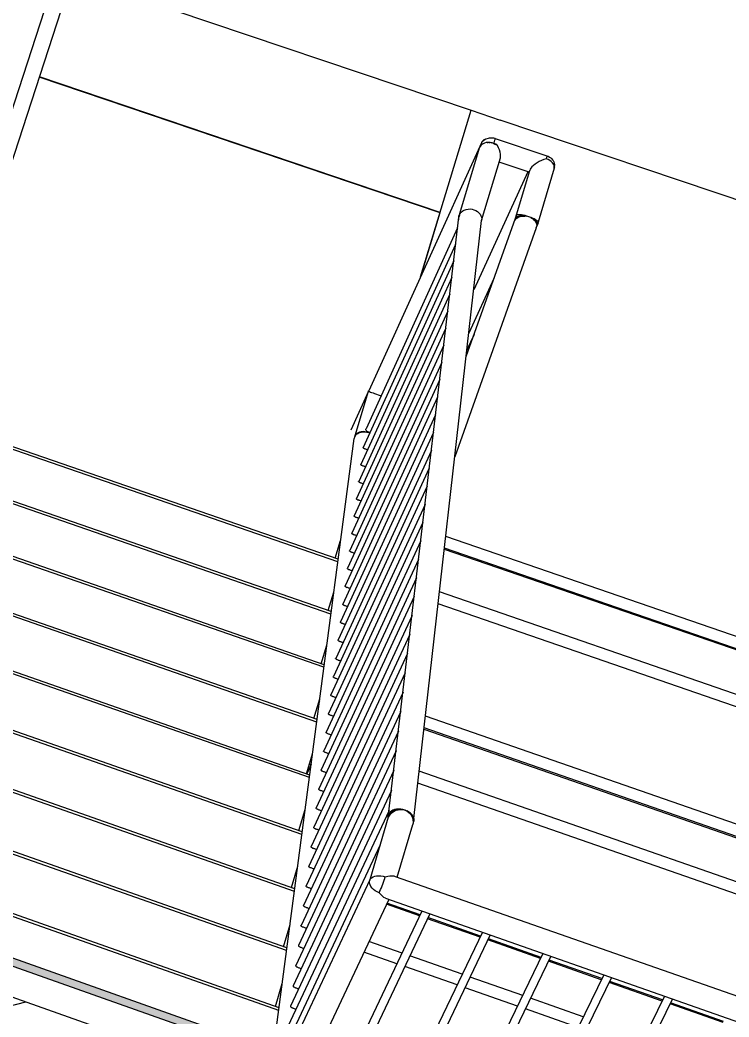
# Model space of a CAD drawing. Header units: millimetres. Extents: x 14050 to 24936, y -11631 to -4577.
# Drawn here: x 23684 to 24091, y -8807 to -8235 of the extents above; entities that cross this region are included whole.
import ezdxf

# ---------------------------------------------------------------- set-up
doc = ezdxf.new("R2010")
doc.units = ezdxf.units.MM
doc.header["$MEASUREMENT"] = 0
for name, color, linetype in [('NewA-Ee_25_10-M_WallsExternal', 7, 'Continuous'), ('NewA-Ee_25_10-M_WallsInternal', 7, 'Continuous'), ('NewA-Ee_30_40-M_Floors', 7, 'Continuous'), ('NewA-Ee_35_10-M_StairsInternal', 7, 'Continuous'), ('NewA-Ss_25_15_60_05-M_BalustradeAndGuardingSystems', 7, 'Continuous')]:
    doc.layers.add(name, color=color, linetype=linetype)

# ---------------------------------------------------------------- blocks, each defined once
blk = doc.blocks.new('Section Elem_10_1', base_point=(19801.11, -7873.17))
at = {"layer": 'NewA-Ee_25_10-M_WallsExternal', "linetype": 'Continuous'}
h = blk.add_hatch(dxfattribs=at)
h.set_pattern_fill('Plaster_0001', color=256, style=0, pattern_type=2)
h.set_pattern_definition([(340.5015, (19801.115, -7873.172), (7.17135, 20.95591), [0, -18.90761]), (340.5015, (19813.612, -7865.85), (7.17135, 20.95591), [0, -18.90761])])
h.paths.add_polyline_path([(22458.48, -8340.8), (22456.83, -8344.63), (24282.86, -8991.33), (24283.96, -8987.05)])
h = blk.add_hatch(dxfattribs=at)
h.set_pattern_fill('Insulation_0001', color=256, style=0, pattern_type=2)
h.set_pattern_definition([(14.9286, (19801.11, -7873.17), (-64.756, 85.965), []), (14.9286, (19788.16, -7855.98), (-64.756, 85.965), [])])
h.paths.add_polyline_path([(22443.29, -8376.01), (24303.69, -9036.96), (24308.4, -9018.49), (24284.7, -9010.09), (22450.42, -8359.49)])
blk.add_line((23431.15, -8685.14), (24283.96, -8987.05), dxfattribs=at)
at = {"layer": 'NewA-Ee_25_10-M_WallsExternal', "linetype": 'Continuous', "flags": 128}
for points in [[(22456.83, -8344.63), (24282.86, -8991.33), (24288.97, -8993.49)], [(22450.42, -8359.49), (24284.7, -9010.09), (24308.4, -9018.49)]]:
    blk.add_lwpolyline(points, dxfattribs=at)
blk = doc.blocks.new('Section Elem_152_1', base_point=(19801.11, -7873.17))
at = {"layer": 'NewA-Ee_35_10-M_StairsInternal', "linetype": 'Continuous'}
for p, q in [((24258.06, -8393.3), (23959.6, -8292.74)), ((24176.07, -8616.72), (23928.47, -8531.47)), ((24173.63, -8623.68), (23927.63, -8538.92)), ((24173.86, -8623.02), (23927.71, -8538.22)), ((24165.64, -8646.46), (23924.87, -8563.33)), ((24163.4, -8652.86), (23924.09, -8570.18)), ((24142.33, -8712.92), (23916.8, -8634.56)), ((23915.96, -8642.02), (24139.89, -8719.88)), ((24140.12, -8719.23), (23916.04, -8641.33)), ((24131.99, -8742.39), (23913.23, -8666.17)), ((24129.75, -8748.79), (23912.45, -8673.03)), ((23913.72, -8748.49), (23894.71, -8741.82)), ((23913.43, -8749.1), (23894.43, -8742.43)), ((23948.09, -8761.26), (23917.95, -8750.69)), ((23948.38, -8760.65), (23918.24, -8750.07)), ((23839.05, -8754.9), (23838.92, -8754.85)), ((23903.35, -8770.37), (23884.4, -8763.71)), ((23982.82, -8773.45), (23952.62, -8762.85)), ((23983.12, -8772.84), (23952.91, -8762.24)), ((23900.45, -8776.5), (23881.51, -8769.84)), ((23937.92, -8782.53), (23907.86, -8771.96)), ((24017.62, -8785.66), (23987.36, -8775.04)), ((24017.92, -8785.05), (23987.66, -8774.43)), ((23934.99, -8788.65), (23904.95, -8778.09)), ((23972.55, -8794.7), (23942.44, -8784.12)), ((24052.5, -8797.89), (24022.18, -8787.26)), ((24052.8, -8797.28), (24022.48, -8786.65)), ((23969.6, -8800.83), (23939.5, -8790.24)), ((24007.26, -8806.91), (23977.08, -8796.3)), ((24087.74, -8809.55), (24057.37, -8798.89)), ((24004.28, -8813.03), (23974.12, -8802.42)), ((24087.44, -8810.16), (24057.07, -8799.5))]:
    blk.add_line(p, q, dxfattribs=at)
blk = doc.blocks.new('Section Elem_153_1', base_point=(19801.11, -7873.17))
at = {"layer": 'NewA-Ee_35_10-M_StairsInternal', "linetype": 'Continuous'}
for p, q in [((23925.2, -8345.83), (23695.37, -8267.95)), ((23914.08, -8382.44), (23925.2, -8345.83)), ((23866.73, -8544.6), (23625.99, -8461.47)), ((23866.55, -8545.99), (23625.45, -8462.73)), ((23862.79, -8574.58), (23617.27, -8489.57)), ((23862.6, -8575.99), (23616.98, -8490.94)), ((23858.58, -8606.51), (23610.73, -8520.45)), ((23858.77, -8605.08), (23611.03, -8519.07)), ((23865.05, -8544.02), (23868.16, -8533.78)), ((23854.45, -8637.91), (23604.31, -8550.82)), ((23854.64, -8636.46), (23604.6, -8549.41)), ((23861.06, -8573.99), (23864.25, -8563.47)), ((23850.26, -8669.77), (23597.79, -8581.62)), ((23850.45, -8668.3), (23598.09, -8580.2)), ((23857.04, -8604.48), (23860.24, -8593.89)), ((23845.96, -8702.38), (23588.39, -8612.18)), ((23846.16, -8700.89), (23588.84, -8610.79)), ((23852.83, -8635.83), (23856.19, -8624.7)), ((23841.67, -8735.02), (23578.49, -8642.6)), ((23841.86, -8733.51), (23578.95, -8641.19)), ((23848.57, -8667.65), (23852.06, -8656.08)), ((23837.19, -8769.01), (23563.58, -8672.63)), ((23837.39, -8767.48), (23564.18, -8671.25)), ((23844.19, -8700.2), (23847.85, -8688.05)), ((23528.34, -8695.78), (23526.37, -8695.08)), ((23528.68, -8694.27), (23526.97, -8693.67)), ((23832.68, -8803.3), (23550.31, -8703.54)), ((23832.88, -8801.74), (23550.91, -8702.13)), ((23839.9, -8732.82), (23843.56, -8720.64)), ((23835.35, -8766.76), (23839.16, -8754.06)), ((23830.78, -8800.99), (23834.7, -8787.93)), ((23829.09, -8826.02), (23830.16, -8822.46))]:
    blk.add_line(p, q, dxfattribs=at)
blk = doc.blocks.new('Section Elem_154_1', base_point=(19801.11, -7873.17))
at = {"layer": 'NewA-Ee_30_40-M_Floors', "linetype": 'Continuous'}
for p, q in [((23714.23, -8210.05), (23942.99, -8287.13)), ((23925.15, -8345.93), (23695.34, -8268.06)), ((23942.99, -8287.13), (23942.99, -8287.14))]:
    blk.add_line(p, q, dxfattribs=at)
blk = doc.blocks.new('Section Elem_157_1', base_point=(19801.11, -7873.17))
at = {"layer": 'NewA-Ee_25_10-M_WallsInternal', "linetype": 'Continuous'}
blk.add_line((23802.51, -7806.04), (23570.72, -8363.61), dxfattribs=at)
blk = doc.blocks.new('Section Elem_159_1', base_point=(19801.11, -7873.17))
at = {"layer": 'NewA-Ee_30_40-M_Floors', "linetype": 'Continuous'}
for p, q in [((23914.03, -8382.55), (23942.99, -8287.14)), ((23942.99, -8287.14), (23959.6, -8292.74))]:
    blk.add_line(p, q, dxfattribs=at)
blk = doc.blocks.new('Section Elem_160_1', base_point=(19801.11, -7873.17))
at = {"layer": 'NewA-Ee_25_10-M_WallsInternal', "linetype": 'Continuous'}
for p, q in [((23961.56, -7423.45), (23646.14, -8389.47)), ((23969.59, -7425.95), (23652.9, -8398.35))]:
    blk.add_line(p, q, dxfattribs=at)
blk = doc.blocks.new('Section Elem_162_1', base_point=(19801.11, -7873.17))
at = {"layer": 'NewA-Ss_25_15_60_05-M_BalustradeAndGuardingSystems', "linetype": 'Continuous'}
for p, q in [((23948.88, -8305.88), (23884.31, -8447.96)), ((23948.51, -8307.34), (23948.1, -8307.99)), ((23949.09, -8306.76), (23948.51, -8307.34)), ((23948.88, -8305.88), (23948.76, -8306.63)), ((23948.76, -8306.63), (23948.8, -8307.12)), ((23949.19, -8305.2), (23948.88, -8305.88)), ((23948.97, -8306.68), (23949.09, -8305.95)), ((23948.97, -8306.68), (23948.99, -8306.86)), ((23949.09, -8305.95), (23949.39, -8305.29)), ((23949.83, -8306.29), (23949.09, -8306.76)), ((23949.68, -8304.6), (23949.19, -8305.2)), ((23949.39, -8305.29), (23949.87, -8304.71)), ((23950.34, -8304.1), (23949.68, -8304.6)), ((23950.71, -8305.93), (23949.83, -8306.29)), ((23949.87, -8304.71), (23950.19, -8304.41)), ((23950.19, -8304.41), (23950.8, -8303.94)), ((23951.14, -8303.71), (23950.34, -8304.1)), ((23951.69, -8305.7), (23950.71, -8305.93)), ((23950.8, -8303.94), (23951.43, -8303.6)), ((23951.3, -8303.67), (23951.14, -8303.71)), ((23951.43, -8303.6), (23952.13, -8303.27)), ((23952.76, -8305.6), (23951.69, -8305.7)), ((23952.81, -8305.8), (23952.1, -8305.84)), ((23952.13, -8303.27), (23952.92, -8303.05)), ((23953.87, -8305.64), (23952.76, -8305.6)), ((23952.92, -8303.05), (23953.48, -8302.93)), ((23953.87, -8305.83), (23953.29, -8305.78)), ((23953.48, -8302.93), (23954.25, -8302.85)), ((23954.99, -8305.82), (23953.87, -8305.64)), ((23954.25, -8302.85), (23955.07, -8302.87)), ((23955.01, -8306), (23954.76, -8305.94)), ((23956.1, -8306.12), (23954.99, -8305.82)), ((23955.07, -8302.87), (23955.92, -8302.99)), ((23955.92, -8302.99), (23956.75, -8303.22)), ((23956.02, -8306.29), (23956.2, -8305.75)), ((23956.02, -8306.29), (23957.74, -8306.87)), ((23957.15, -8306.54), (23956.1, -8306.12)), ((23956.2, -8305.75), (23956.44, -8304.97)), ((23956.44, -8304.97), (23956.63, -8304.32)), ((23956.63, -8304.32), (23956.76, -8303.8)), ((23956.82, -8303.24), (23956.75, -8303.22)), ((23956.76, -8303.8), (23956.82, -8303.44)), ((23956.82, -8303.44), (23956.82, -8303.24)), ((23956.82, -8303.24), (23986.43, -8313.23)), ((23957.74, -8306.87), (23957.15, -8306.54)), ((23958.03, -8307.34), (23957.74, -8306.87)), ((23958.68, -8308.62), (23958.03, -8307.34)), ((23936.51, -8346.31), (23947.88, -8308.71)), ((23948.1, -8307.99), (23947.88, -8308.71)), ((23959.2, -8309.9), (23958.68, -8308.62)), ((23959.59, -8311.16), (23959.2, -8309.9)), ((23959.83, -8312.35), (23959.59, -8311.16)), ((23959.91, -8313.44), (23959.83, -8312.35)), ((23948.97, -8350.41), (23959.83, -8314.38)), ((23976.28, -8322.68), (23959.08, -8316.87)), ((23959.79, -8314.49), (23959.83, -8314.38)), ((23959.83, -8314.38), (23959.91, -8313.44)), ((23978.7, -8318.72), (23977.87, -8319.5)), ((23979.71, -8317.95), (23978.7, -8318.72)), ((23980.85, -8317.21), (23979.71, -8317.95)), ((23982.09, -8316.52), (23980.85, -8317.21)), ((23983.4, -8315.9), (23982.09, -8316.52)), ((23984.74, -8315.38), (23983.4, -8315.9)), ((23986.06, -8314.96), (23984.74, -8315.38)), ((23986.25, -8314.31), (23986.06, -8314.96)), ((23987.11, -8315.39), (23986.06, -8314.96)), ((23986.38, -8313.79), (23986.25, -8314.31)), ((23986.44, -8313.42), (23986.38, -8313.79)), ((23986.43, -8313.23), (23986.44, -8313.42)), ((23986.43, -8313.23), (23987.11, -8313.5)), ((23987.17, -8313.53), (23987.11, -8313.5)), ((23988.08, -8315.92), (23987.11, -8315.39)), ((23987.17, -8313.53), (23987.93, -8313.95)), ((23987.93, -8313.95), (23988.61, -8314.44)), ((23988.92, -8316.54), (23988.08, -8315.92)), ((23988.61, -8314.44), (23989.19, -8314.98)), ((23989.63, -8317.24), (23988.92, -8316.54)), ((23989.19, -8314.98), (23989.66, -8315.57)), ((23990.17, -8317.99), (23989.63, -8317.24)), ((23989.96, -8316.03), (23989.66, -8315.57)), ((23989.96, -8316.03), (23990.34, -8316.72)), ((23990.53, -8318.76), (23990.17, -8317.99)), ((23990.34, -8316.72), (23990.57, -8317.42)), ((23990.7, -8319.54), (23990.53, -8318.76)), ((23990.74, -8318.09), (23990.57, -8317.42)), ((23990.74, -8318.09), (23990.81, -8318.84)), ((23990.79, -8319.56), (23990.81, -8318.84)), ((23975.48, -8322.41), (23944.49, -8390.04)), ((23968.41, -8348.97), (23976.59, -8321.63)), ((23976.8, -8320.98), (23976.59, -8321.63)), ((23977.23, -8320.26), (23976.8, -8320.98)), ((23977.87, -8319.5), (23977.23, -8320.26)), ((23990.67, -8320.3), (23981.42, -8351.29)), ((23990.67, -8320.3), (23990.7, -8319.54)), ((23990.79, -8319.56), (23990.67, -8320.3)), ((23936.27, -8347.11), (23935.99, -8348.03)), ((23936.32, -8346.68), (23936.03, -8347.67)), ((23936.27, -8347.11), (23936.09, -8347.97)), ((23936.27, -8347.11), (23936.73, -8346.27)), ((23936.51, -8346.31), (23936.27, -8347.11)), ((23936.51, -8346.31), (23936.32, -8346.68)), ((23936.73, -8346.27), (23937.37, -8345.51)), ((23937.37, -8345.51), (23938.17, -8344.86)), ((23938.17, -8344.86), (23939.09, -8344.35)), ((23939.09, -8344.35), (23940.12, -8343.98)), ((23940.12, -8343.98), (23941.23, -8343.77)), ((23941.23, -8343.77), (23942.36, -8343.73)), ((23942.36, -8343.73), (23943.51, -8343.86)), ((23943.51, -8343.86), (23944.62, -8344.15)), ((23944.62, -8344.15), (23945.67, -8344.59)), ((23945.67, -8344.59), (23946.62, -8345.17)), ((23946.62, -8345.17), (23947.44, -8345.88)), ((23947.44, -8345.88), (23948.11, -8346.69)), ((23948.11, -8346.69), (23948.62, -8347.57)), ((23968.41, -8348.97), (23968.95, -8347.45)), ((23969.21, -8347.25), (23968.95, -8347.45)), ((23969.65, -8347.11), (23969.21, -8347.25)), ((23970.26, -8347.05), (23969.65, -8347.11)), ((23971.02, -8347.07), (23970.26, -8347.05)), ((23970.96, -8347.15), (23970.36, -8347.16)), ((23971.87, -8347.22), (23970.96, -8347.15)), ((23971.9, -8347.16), (23971.02, -8347.07)), ((23972.86, -8347.36), (23971.87, -8347.22)), ((23972.89, -8347.33), (23971.9, -8347.16)), ((23973.93, -8347.58), (23972.86, -8347.36)), ((23973.94, -8347.56), (23972.89, -8347.33)), ((23895.5, -8692.52), (23935.94, -8348.45)), ((23910.17, -8693.15), (23948.97, -8350.41)), ((23935.71, -8348.96), (23935.68, -8349.72)), ((23935.68, -8349.72), (23935.75, -8350.03)), ((23935.93, -8348.24), (23935.71, -8348.96)), ((23935.92, -8348.24), (23935.99, -8348.03)), ((23936.09, -8347.97), (23935.93, -8348.24)), ((23935.94, -8348.45), (23936.09, -8347.97)), ((23935.94, -8348.49), (23935.94, -8348.45)), ((23935.99, -8348.03), (23936.03, -8347.67)), ((23940.15, -8428.37), (23968.41, -8348.97)), ((23948.62, -8347.57), (23948.93, -8348.51)), ((23948.93, -8348.51), (23949.05, -8349.46)), ((23949.05, -8349.46), (23948.97, -8350.41)), ((23967.99, -8350.36), (23968.41, -8348.97)), ((23967.99, -8350.36), (23968.26, -8349.9)), ((23968.08, -8350.06), (23967.99, -8350.36)), ((23968.49, -8349.41), (23968.08, -8350.06)), ((23968.26, -8349.9), (23968.9, -8349.23)), ((23968.41, -8348.97), (23968.76, -8348.5)), ((23969.08, -8348.84), (23968.49, -8349.41)), ((23968.76, -8348.5), (23969.29, -8348.12)), ((23968.9, -8349.23), (23969.69, -8348.66)), ((23969.82, -8348.37), (23969.08, -8348.84)), ((23969.29, -8348.12), (23969.99, -8347.82)), ((23969.69, -8348.66), (23970.61, -8348.22)), ((23970.71, -8348.01), (23969.82, -8348.37)), ((23969.99, -8347.82), (23970.82, -8347.63)), ((23970.61, -8348.22), (23971.63, -8347.92)), ((23971.7, -8347.78), (23970.71, -8348.01)), ((23970.82, -8347.63), (23971.77, -8347.54)), ((23971.63, -8347.92), (23972.73, -8347.76)), ((23972.77, -8347.69), (23971.7, -8347.78)), ((23971.77, -8347.54), (23972.81, -8347.55)), ((23972.73, -8347.76), (23973.87, -8347.76)), ((23973.88, -8347.73), (23972.77, -8347.69)), ((23972.81, -8347.55), (23973.9, -8347.68)), ((23975.01, -8347.9), (23973.87, -8347.76)), ((23975.01, -8347.9), (23973.88, -8347.73)), ((23973.9, -8347.68), (23975.01, -8347.9)), ((23975.03, -8347.86), (23973.93, -8347.58)), ((23975.03, -8347.86), (23973.94, -8347.56)), ((23976.13, -8348.2), (23975.03, -8347.86)), ((23975.03, -8347.86), (23975.03, -8347.86)), ((23976.13, -8348.21), (23976.12, -8348.2)), ((23977.19, -8348.59), (23976.13, -8348.2)), ((23977.18, -8348.64), (23978.13, -8349.2)), ((23978.14, -8349.17), (23977.18, -8348.64)), ((23977.18, -8348.64), (23978.16, -8349.12)), ((23978.2, -8349), (23977.19, -8348.59)), ((23978.19, -8349.02), (23977.19, -8348.59)), ((23978.13, -8349.2), (23978.96, -8349.87)), ((23978.99, -8349.79), (23978.14, -8349.17)), ((23978.16, -8349.12), (23979.03, -8349.66)), ((23979.09, -8349.47), (23978.19, -8349.02)), ((23979.11, -8349.44), (23978.2, -8349)), ((23978.96, -8349.87), (23979.64, -8350.62)), ((23979.7, -8350.49), (23978.99, -8349.79)), ((23979.03, -8349.66), (23979.77, -8350.24)), ((23979.87, -8349.92), (23979.09, -8349.47)), ((23979.9, -8349.87), (23979.11, -8349.44)), ((23979.64, -8350.62), (23980.14, -8351.45)), ((23980.24, -8351.24), (23979.7, -8350.49)), ((23979.77, -8350.24), (23980.35, -8350.85)), ((23980.5, -8350.38), (23979.87, -8349.92)), ((23980.55, -8350.3), (23979.9, -8349.87)), ((23980.14, -8351.45), (23980.47, -8352.31)), ((23980.6, -8352.01), (23980.24, -8351.24)), ((23980.35, -8350.85), (23980.76, -8351.47)), ((23980.47, -8352.31), (23980.59, -8353.19)), ((23981.04, -8350.7), (23980.55, -8350.3)), ((23980.77, -8352.8), (23980.6, -8352.01)), ((23981.02, -8352.65), (23980.75, -8353.56)), ((23980.75, -8353.56), (23980.77, -8352.8)), ((23980.76, -8351.47), (23980.99, -8352.08)), ((23981.39, -8351.66), (23980.9, -8353.05)), ((23980.99, -8352.08), (23981.02, -8352.65)), ((23981.02, -8352.65), (23980.99, -8352.72)), ((23981.34, -8351.07), (23981.04, -8350.7)), ((23981.46, -8351.39), (23981.34, -8351.07)), ((23981.39, -8351.66), (23981.46, -8351.39)), ((23935.22, -8354.54), (23882.76, -8469.72)), ((23980.38, -8354.51), (23933.63, -8485.93)), ((23980.36, -8354.54), (23980.52, -8354.05)), ((23980.36, -8354.54), (23980.52, -8354.28)), ((23980.4, -8354.41), (23980.36, -8354.54)), ((23980.59, -8353.19), (23980.52, -8354.05)), ((23980.52, -8354.28), (23980.75, -8353.56)), ((23934.11, -8364.01), (23881.04, -8480.45)), ((23932.99, -8373.5), (23879.78, -8490.16)), ((23931.87, -8383.04), (23878.51, -8499.94)), ((23956.07, -8383.63), (23941.66, -8415.02)), ((23930.74, -8392.65), (23877.23, -8509.78)), ((23929.61, -8402.31), (23875.94, -8519.67)), ((23928.47, -8412.04), (23874.65, -8529.63)), ((23944.65, -8415.72), (23940.57, -8424.59)), ((23927.32, -8421.82), (23873.35, -8539.65)), ((23926.16, -8431.67), (23872.04, -8549.73)), ((23924.99, -8441.58), (23870.73, -8559.88)), ((23884.17, -8448.26), (23874.02, -8470.59)), ((23876.43, -8473.68), (23884.17, -8448.26)), ((23884.1, -8448.47), (23884.17, -8448.26)), ((23884.31, -8447.95), (23884.17, -8448.26)), ((23884.17, -8448.26), (23884.22, -8448.1)), ((23884.17, -8448.26), (23884.34, -8448.34)), ((23884.31, -8447.95), (23884.22, -8448.1)), ((23884.34, -8448.34), (23884.7, -8448.48)), ((23884.7, -8448.48), (23885.23, -8448.68)), ((23885.23, -8448.68), (23885.91, -8448.93)), ((23885.91, -8448.93), (23886.72, -8449.22)), ((23886.72, -8449.22), (23887.64, -8449.55)), ((23887.64, -8449.55), (23888.64, -8449.9)), ((23888.64, -8449.9), (23889.68, -8450.26)), ((23889.68, -8450.26), (23890.75, -8450.63)), ((23923.8, -8451.7), (23869.38, -8570.24)), ((23890.75, -8450.63), (23891.36, -8450.84)), ((23922.63, -8461.73), (23868.05, -8580.51)), ((23921.44, -8471.83), (23866.71, -8590.85)), ((23876.83, -8473.04), (23876.43, -8473.68)), ((23876.58, -8473.59), (23877.19, -8472.94)), ((23877.4, -8472.49), (23876.83, -8473.04)), ((23877.19, -8472.94), (23877.96, -8472.39)), ((23878.12, -8472.04), (23877.4, -8472.49)), ((23877.96, -8472.39), (23878.86, -8471.97)), ((23878.98, -8471.7), (23878.12, -8472.04)), ((23878.86, -8471.97), (23879.86, -8471.68)), ((23879.95, -8471.49), (23878.98, -8471.7)), ((23879.86, -8471.68), (23880.93, -8471.54)), ((23880.99, -8471.4), (23879.95, -8471.49)), ((23880.93, -8471.54), (23882.04, -8471.54)), ((23882.09, -8471.45), (23880.99, -8471.4)), ((23882.04, -8471.54), (23883.16, -8471.69)), ((23883.19, -8471.63), (23882.09, -8471.45)), ((23882.62, -8470.19), (23882.66, -8469.95)), ((23882.65, -8470.43), (23882.62, -8470.19)), ((23882.74, -8470.67), (23882.65, -8470.43)), ((23882.66, -8469.95), (23882.76, -8469.72)), ((23882.9, -8470.89), (23882.74, -8470.67)), ((23883.11, -8471.1), (23882.9, -8470.89)), ((23883.11, -8471.1), (23883.31, -8471.24)), ((23883.16, -8471.69), (23884.25, -8471.99)), ((23884.28, -8471.93), (23883.19, -8471.63)), ((23883.37, -8471.29), (23883.31, -8471.24)), ((23883.66, -8471.48), (23883.37, -8471.29)), ((23883.98, -8471.64), (23883.66, -8471.48)), ((23884.33, -8471.76), (23883.98, -8471.64)), ((23884.25, -8471.99), (23884.79, -8472.21)), ((23884.82, -8472.15), (23884.28, -8471.93)), ((23884.67, -8471.88), (23884.33, -8471.76)), ((23884.92, -8471.93), (23884.67, -8471.88)), ((23829.66, -8826.22), (23875.84, -8475.42)), ((23876.12, -8474.45), (23875.84, -8475.42)), ((23876.45, -8473.8), (23876.12, -8474.45)), ((23876.43, -8473.68), (23876.31, -8474.07)), ((23876.45, -8473.8), (23876.58, -8473.59)), ((23920.23, -8482.15), (23865.33, -8601.41)), ((23880.99, -8480.55), (23881.04, -8480.45)), ((23881.01, -8480.67), (23880.99, -8480.55)), ((23881.09, -8480.78), (23881.01, -8480.67)), ((23881.24, -8480.91), (23881.09, -8480.78)), ((23881.44, -8481.03), (23881.24, -8480.91)), ((23881.7, -8481.14), (23881.44, -8481.03)), ((23881.7, -8481.14), (23881.93, -8481.22)), ((23882, -8481.25), (23881.93, -8481.22)), ((23882.31, -8481.39), (23882, -8481.25)), ((23882.66, -8481.51), (23882.31, -8481.39)), ((23883.01, -8481.62), (23882.66, -8481.51)), ((23883.35, -8481.75), (23883.01, -8481.62)), ((23883.58, -8481.82), (23883.35, -8481.75)), ((23879.73, -8490.27), (23879.78, -8490.16)), ((23879.75, -8490.38), (23879.73, -8490.27)), ((23879.83, -8490.5), (23879.75, -8490.38)), ((23919.02, -8492.38), (23863.98, -8611.87)), ((23879.98, -8490.63), (23879.83, -8490.5)), ((23880.18, -8490.75), (23879.98, -8490.63)), ((23880.44, -8490.86), (23880.18, -8490.75)), ((23880.44, -8490.86), (23880.67, -8490.94)), ((23880.74, -8490.98), (23880.67, -8490.94)), ((23881.06, -8491.11), (23880.74, -8490.98)), ((23881.4, -8491.23), (23881.06, -8491.11)), ((23881.75, -8491.34), (23881.4, -8491.23)), ((23882.09, -8491.47), (23881.75, -8491.34)), ((23882.34, -8491.55), (23882.09, -8491.47)), ((23878.46, -8500.05), (23878.51, -8499.94)), ((23878.48, -8500.16), (23878.46, -8500.05)), ((23878.56, -8500.28), (23878.48, -8500.16)), ((23878.71, -8500.41), (23878.56, -8500.28)), ((23878.92, -8500.53), (23878.71, -8500.41)), ((23879.17, -8500.64), (23878.92, -8500.53)), ((23879.17, -8500.64), (23879.4, -8500.72)), ((23879.47, -8500.76), (23879.4, -8500.72)), ((23879.79, -8500.89), (23879.47, -8500.76)), ((23880.13, -8501.02), (23879.79, -8500.89)), ((23880.49, -8501.12), (23880.13, -8501.02)), ((23880.83, -8501.26), (23880.49, -8501.12)), ((23881.08, -8501.34), (23880.83, -8501.26)), ((23917.81, -8502.67), (23862.61, -8622.41)), ((23916.59, -8513.11), (23861.22, -8633.08)), ((23877.18, -8509.88), (23877.23, -8509.78)), ((23877.2, -8510), (23877.18, -8509.88)), ((23877.28, -8510.12), (23877.2, -8510)), ((23877.43, -8510.25), (23877.28, -8510.12)), ((23877.64, -8510.37), (23877.43, -8510.25)), ((23877.9, -8510.48), (23877.64, -8510.37)), ((23877.9, -8510.48), (23878.13, -8510.57)), ((23878.2, -8510.6), (23878.13, -8510.57)), ((23878.52, -8510.74), (23878.2, -8510.6)), ((23878.86, -8510.86), (23878.52, -8510.74)), ((23879.22, -8510.97), (23878.86, -8510.86)), ((23879.56, -8511.1), (23879.22, -8510.97)), ((23879.83, -8511.19), (23879.56, -8511.1)), ((23915.36, -8523.53), (23859.84, -8643.75)), ((23875.9, -8519.78), (23875.94, -8519.67)), ((23875.92, -8519.9), (23875.9, -8519.78)), ((23876, -8520.02), (23875.92, -8519.9)), ((23876.15, -8520.15), (23876, -8520.02)), ((23876.36, -8520.27), (23876.15, -8520.15)), ((23876.62, -8520.39), (23876.36, -8520.27)), ((23876.62, -8520.39), (23876.85, -8520.47)), ((23876.92, -8520.5), (23876.85, -8520.47)), ((23877.24, -8520.64), (23876.92, -8520.5)), ((23877.58, -8520.76), (23877.24, -8520.64)), ((23877.94, -8520.87), (23877.58, -8520.76)), ((23878.28, -8521), (23877.94, -8520.87)), ((23878.56, -8521.1), (23878.28, -8521)), ((23874.6, -8529.74), (23874.65, -8529.63)), ((23874.62, -8529.86), (23874.6, -8529.74)), ((23874.71, -8529.98), (23874.62, -8529.86)), ((23874.86, -8530.11), (23874.71, -8529.98)), ((23875.06, -8530.23), (23874.86, -8530.11)), ((23875.32, -8530.35), (23875.06, -8530.23)), ((23875.32, -8530.35), (23875.56, -8530.43)), ((23914.13, -8534.03), (23858.44, -8654.49)), ((23875.63, -8530.46), (23875.56, -8530.43)), ((23875.95, -8530.6), (23875.63, -8530.46)), ((23876.29, -8530.73), (23875.95, -8530.6)), ((23876.65, -8530.84), (23876.29, -8530.73)), ((23876.99, -8530.97), (23876.65, -8530.84)), ((23877.28, -8531.06), (23876.99, -8530.97)), ((23873.3, -8539.76), (23873.35, -8539.65)), ((23873.32, -8539.88), (23873.3, -8539.76)), ((23873.41, -8540), (23873.32, -8539.88)), ((23873.56, -8540.13), (23873.41, -8540)), ((23873.76, -8540.25), (23873.56, -8540.13)), ((23874.03, -8540.37), (23873.76, -8540.25)), ((23874.03, -8540.37), (23874.26, -8540.45)), ((23874.33, -8540.49), (23874.26, -8540.45)), ((23874.65, -8540.63), (23874.33, -8540.49)), ((23875, -8540.75), (23874.65, -8540.63)), ((23875.36, -8540.86), (23875, -8540.75)), ((23875.7, -8541), (23875.36, -8540.86)), ((23876, -8541.09), (23875.7, -8541)), ((23912.88, -8544.67), (23857.03, -8665.37)), ((23871.99, -8549.84), (23872.04, -8549.73)), ((23872.01, -8549.96), (23871.99, -8549.84)), ((23872.1, -8550.09), (23872.01, -8549.96)), ((23872.25, -8550.21), (23872.1, -8550.09)), ((23872.46, -8550.34), (23872.25, -8550.21)), ((23872.72, -8550.46), (23872.46, -8550.34)), ((23872.72, -8550.46), (23872.95, -8550.54)), ((23873.02, -8550.58), (23872.95, -8550.54)), ((23873.35, -8550.71), (23873.02, -8550.58)), ((23873.69, -8550.84), (23873.35, -8550.71)), ((23874.06, -8550.95), (23873.69, -8550.84)), ((23874.4, -8551.08), (23874.06, -8550.95)), ((23874.71, -8551.19), (23874.4, -8551.08)), ((23911.63, -8555.3), (23855.62, -8676.24)), ((23870.68, -8559.99), (23870.73, -8559.88)), ((23870.7, -8560.11), (23870.68, -8559.99)), ((23870.78, -8560.23), (23870.7, -8560.11)), ((23870.93, -8560.36), (23870.78, -8560.23)), ((23871.14, -8560.48), (23870.93, -8560.36)), ((23871.4, -8560.6), (23871.14, -8560.48)), ((23871.4, -8560.6), (23871.64, -8560.69)), ((23871.71, -8560.72), (23871.64, -8560.69)), ((23872.03, -8560.86), (23871.71, -8560.72)), ((23872.38, -8560.99), (23872.03, -8560.86)), ((23872.74, -8561.1), (23872.38, -8560.99)), ((23873.09, -8561.24), (23872.74, -8561.1)), ((23873.43, -8561.35), (23873.09, -8561.24)), ((23873.46, -8561.35), (23873.43, -8561.35)), ((23910.37, -8566), (23854.2, -8687.19)), ((23869.33, -8570.35), (23869.38, -8570.24)), ((23869.35, -8570.47), (23869.33, -8570.35)), ((23869.44, -8570.6), (23869.35, -8570.47)), ((23869.59, -8570.73), (23869.44, -8570.6)), ((23869.8, -8570.85), (23869.59, -8570.73)), ((23870.06, -8570.97), (23869.8, -8570.85)), ((23870.06, -8570.97), (23870.29, -8571.06)), ((23870.36, -8571.09), (23870.29, -8571.06)), ((23870.69, -8571.23), (23870.36, -8571.09)), ((23871.04, -8571.36), (23870.69, -8571.23)), ((23871.4, -8571.47), (23871.04, -8571.36)), ((23871.75, -8571.61), (23871.4, -8571.47)), ((23872.09, -8571.72), (23871.75, -8571.61)), ((23909.1, -8576.85), (23852.76, -8698.28)), ((23868, -8580.62), (23868.05, -8580.51)), ((23868.02, -8580.74), (23868, -8580.62)), ((23868.1, -8580.87), (23868.02, -8580.74)), ((23868.25, -8581), (23868.1, -8580.87)), ((23868.46, -8581.13), (23868.25, -8581)), ((23868.73, -8581.25), (23868.46, -8581.13)), ((23868.73, -8581.25), (23868.96, -8581.33)), ((23869.03, -8581.37), (23868.96, -8581.33)), ((23869.36, -8581.51), (23869.03, -8581.37)), ((23869.71, -8581.64), (23869.36, -8581.51)), ((23870.08, -8581.75), (23869.71, -8581.64)), ((23870.42, -8581.89), (23870.08, -8581.75)), ((23870.76, -8582), (23870.42, -8581.89)), ((23907.82, -8587.69), (23851.32, -8709.37)), ((23866.66, -8590.96), (23866.71, -8590.85)), ((23866.67, -8591.08), (23866.66, -8590.96)), ((23866.76, -8591.21), (23866.67, -8591.08)), ((23866.91, -8591.34), (23866.76, -8591.21)), ((23867.12, -8591.47), (23866.91, -8591.34)), ((23867.39, -8591.59), (23867.12, -8591.47)), ((23867.39, -8591.59), (23867.62, -8591.67)), ((23867.7, -8591.71), (23867.62, -8591.67)), ((23868.02, -8591.85), (23867.7, -8591.71)), ((23868.38, -8591.98), (23868.02, -8591.85)), ((23868.74, -8592.09), (23868.38, -8591.98)), ((23869.09, -8592.23), (23868.74, -8592.09)), ((23869.43, -8592.34), (23869.09, -8592.23)), ((23869.5, -8592.36), (23869.43, -8592.34)), ((23906.54, -8598.6), (23849.87, -8720.53)), ((23865.28, -8601.52), (23865.33, -8601.41)), ((23865.3, -8601.64), (23865.28, -8601.52)), ((23865.39, -8601.77), (23865.3, -8601.64)), ((23865.54, -8601.9), (23865.39, -8601.77)), ((23865.75, -8602.03), (23865.54, -8601.9)), ((23866.02, -8602.15), (23865.75, -8602.03)), ((23866.02, -8602.15), (23866.26, -8602.24)), ((23866.33, -8602.28), (23866.26, -8602.24)), ((23866.66, -8602.42), (23866.33, -8602.28)), ((23867.01, -8602.55), (23866.66, -8602.42)), ((23867.38, -8602.66), (23867.01, -8602.55)), ((23867.73, -8602.8), (23867.38, -8602.66)), ((23868.07, -8602.91), (23867.73, -8602.8)), ((23868.1, -8602.92), (23868.07, -8602.91)), ((23905.24, -8609.67), (23848.4, -8731.84)), ((23863.93, -8611.99), (23863.98, -8611.87)), ((23863.94, -8612.11), (23863.93, -8611.99)), ((23864.03, -8612.24), (23863.94, -8612.11)), ((23864.18, -8612.37), (23864.03, -8612.24)), ((23864.4, -8612.5), (23864.18, -8612.37)), ((23864.66, -8612.63), (23864.4, -8612.5)), ((23864.66, -8612.63), (23864.9, -8612.71)), ((23864.97, -8612.75), (23864.9, -8612.71)), ((23865.3, -8612.89), (23864.97, -8612.75)), ((23865.66, -8613.02), (23865.3, -8612.89)), ((23866.02, -8613.13), (23865.66, -8613.02)), ((23866.37, -8613.27), (23866.02, -8613.13)), ((23866.72, -8613.38), (23866.37, -8613.27)), ((23866.76, -8613.4), (23866.72, -8613.38)), ((23903.94, -8620.73), (23846.93, -8743.15)), ((23856.05, -8625.79), (23854.82, -8629.24)), ((23862.56, -8622.52), (23862.61, -8622.41)), ((23862.58, -8622.65), (23862.56, -8622.52)), ((23862.66, -8622.78), (23862.58, -8622.65)), ((23862.82, -8622.91), (23862.66, -8622.78)), ((23863.03, -8623.04), (23862.82, -8622.91)), ((23863.3, -8623.16), (23863.03, -8623.04)), ((23863.3, -8623.16), (23863.54, -8623.25)), ((23863.61, -8623.29), (23863.54, -8623.25)), ((23863.94, -8623.43), (23863.61, -8623.29)), ((23864.29, -8623.56), (23863.94, -8623.43)), ((23864.66, -8623.68), (23864.29, -8623.56)), ((23865.01, -8623.81), (23864.66, -8623.68)), ((23865.36, -8623.93), (23865.01, -8623.81)), ((23865.44, -8623.95), (23865.36, -8623.93)), ((23902.63, -8631.86), (23845.46, -8754.53)), ((23861.17, -8633.2), (23861.22, -8633.08)), ((23861.19, -8633.32), (23861.17, -8633.2)), ((23861.28, -8633.45), (23861.19, -8633.32)), ((23861.43, -8633.59), (23861.28, -8633.45)), ((23861.64, -8633.72), (23861.43, -8633.59)), ((23861.91, -8633.84), (23861.64, -8633.72)), ((23861.91, -8633.84), (23862.15, -8633.93)), ((23862.22, -8633.97), (23862.15, -8633.93)), ((23862.56, -8634.11), (23862.22, -8633.97)), ((23862.91, -8634.25), (23862.56, -8634.11)), ((23863.28, -8634.36), (23862.91, -8634.25)), ((23863.64, -8634.5), (23863.28, -8634.36)), ((23863.98, -8634.61), (23863.64, -8634.5)), ((23864.05, -8634.63), (23863.98, -8634.61)), ((23901.32, -8643.07), (23843.97, -8765.98)), ((23859.79, -8643.87), (23859.84, -8643.75)), ((23859.81, -8643.99), (23859.79, -8643.87)), ((23859.89, -8644.12), (23859.81, -8643.99)), ((23860.05, -8644.26), (23859.89, -8644.12)), ((23860.26, -8644.39), (23860.05, -8644.26)), ((23860.53, -8644.52), (23860.26, -8644.39)), ((23860.53, -8644.52), (23860.77, -8644.61)), ((23860.84, -8644.64), (23860.77, -8644.61)), ((23861.17, -8644.79), (23860.84, -8644.64)), ((23861.53, -8644.92), (23861.17, -8644.79)), ((23861.9, -8645.03), (23861.53, -8644.92)), ((23862.26, -8645.17), (23861.9, -8645.03)), ((23862.6, -8645.29), (23862.26, -8645.17)), ((23862.69, -8645.31), (23862.6, -8645.29)), ((23899.99, -8654.35), (23842.47, -8777.51)), ((23858.39, -8654.6), (23858.44, -8654.49)), ((23858.41, -8654.73), (23858.39, -8654.6)), ((23858.5, -8654.86), (23858.41, -8654.73)), ((23858.65, -8655), (23858.5, -8654.86)), ((23858.87, -8655.13), (23858.65, -8655)), ((23859.14, -8655.26), (23858.87, -8655.13)), ((23859.14, -8655.26), (23859.38, -8655.35)), ((23859.45, -8655.38), (23859.38, -8655.35)), ((23859.78, -8655.53), (23859.45, -8655.38)), ((23860.14, -8655.66), (23859.78, -8655.53)), ((23860.52, -8655.78), (23860.14, -8655.66)), ((23860.87, -8655.92), (23860.52, -8655.78)), ((23861.22, -8656.03), (23860.87, -8655.92)), ((23861.34, -8656.06), (23861.22, -8656.03)), ((23898.65, -8665.71), (23840.97, -8789.12)), ((23851.24, -8662.29), (23848.74, -8667.71)), ((23850.22, -8662.17), (23850.41, -8662.24)), ((23850.41, -8662.24), (23850.76, -8662.35)), ((23850.76, -8662.35), (23851.12, -8662.39)), ((23851.12, -8662.39), (23851.19, -8662.39)), ((23856.98, -8665.49), (23857.03, -8665.37)), ((23857, -8665.61), (23856.98, -8665.49)), ((23857.09, -8665.75), (23857, -8665.61)), ((23857.24, -8665.88), (23857.09, -8665.75)), ((23857.46, -8666.02), (23857.24, -8665.88)), ((23857.73, -8666.14), (23857.46, -8666.02)), ((23857.73, -8666.14), (23857.97, -8666.23)), ((23858.04, -8666.27), (23857.97, -8666.23)), ((23858.38, -8666.42), (23858.04, -8666.27)), ((23858.74, -8666.55), (23858.38, -8666.42)), ((23859.11, -8666.67), (23858.74, -8666.55)), ((23859.47, -8666.81), (23859.11, -8666.67)), ((23859.81, -8666.92), (23859.47, -8666.81)), ((23859.92, -8666.95), (23859.81, -8666.92)), ((23897.31, -8677.15), (23839.45, -8800.81)), ((23855.57, -8676.36), (23855.62, -8676.24)), ((23855.59, -8676.49), (23855.57, -8676.36)), ((23855.68, -8676.62), (23855.59, -8676.49)), ((23855.83, -8676.76), (23855.68, -8676.62)), ((23856.05, -8676.9), (23855.83, -8676.76)), ((23856.32, -8677.02), (23856.05, -8676.9)), ((23856.32, -8677.02), (23856.56, -8677.11)), ((23856.63, -8677.15), (23856.56, -8677.11)), ((23856.97, -8677.3), (23856.63, -8677.15)), ((23857.33, -8677.43), (23856.97, -8677.3)), ((23857.7, -8677.55), (23857.33, -8677.43)), ((23858.06, -8677.69), (23857.7, -8677.55)), ((23858.41, -8677.8), (23858.06, -8677.69)), ((23858.53, -8677.84), (23858.41, -8677.8)), ((23895.96, -8688.66), (23837.92, -8812.57)), ((23854.15, -8687.31), (23854.2, -8687.19)), ((23854.17, -8687.44), (23854.15, -8687.31)), ((23854.25, -8687.57), (23854.17, -8687.44)), ((23854.41, -8687.71), (23854.25, -8687.57)), ((23854.63, -8687.84), (23854.41, -8687.71)), ((23854.9, -8687.97), (23854.63, -8687.84)), ((23854.9, -8687.97), (23855.14, -8688.06)), ((23855.21, -8688.1), (23855.14, -8688.06)), ((23855.55, -8688.25), (23855.21, -8688.1)), ((23855.91, -8688.39), (23855.55, -8688.25)), ((23856.29, -8688.5), (23855.91, -8688.39)), ((23856.65, -8688.64), (23856.29, -8688.5)), ((23857, -8688.76), (23856.65, -8688.64)), ((23857.16, -8688.8), (23857, -8688.76)), ((23896.18, -8690.27), (23896.09, -8690.58)), ((23896.63, -8689.57), (23896.18, -8690.27)), ((23896.99, -8690.15), (23896.27, -8691.06)), ((23897.03, -8689.79), (23896.32, -8690.61)), ((23897.28, -8688.97), (23896.63, -8689.57)), ((23896.74, -8690.78), (23897.69, -8689.85)), ((23897.88, -8689.37), (23896.99, -8690.15)), ((23897.92, -8689.1), (23897.03, -8689.79)), ((23898.1, -8688.48), (23897.28, -8688.97)), ((23897.69, -8689.85), (23898.78, -8689.1)), ((23898.92, -8688.75), (23897.88, -8689.37)), ((23898.94, -8688.55), (23897.92, -8689.1)), ((23899.07, -8688.11), (23898.1, -8688.48)), ((23898.78, -8689.1), (23899.98, -8688.53)), ((23900.07, -8688.3), (23898.92, -8688.75)), ((23900.09, -8688.17), (23898.94, -8688.55)), ((23900.17, -8687.89), (23899.07, -8688.11)), ((23899.71, -8688.14), (23900.1, -8688.03)), ((23899.98, -8688.53), (23901.24, -8688.18)), ((23901.3, -8688.04), (23900.07, -8688.3)), ((23901.31, -8687.96), (23900.09, -8688.17)), ((23900.1, -8688.03), (23901.32, -8687.88)), ((23901.35, -8687.81), (23900.17, -8687.89)), ((23901.24, -8688.18), (23902.54, -8688.05)), ((23902.57, -8687.98), (23901.3, -8688.04)), ((23902.57, -8687.93), (23901.31, -8687.96)), ((23901.32, -8687.88), (23902.58, -8687.91)), ((23902.59, -8687.87), (23901.35, -8687.81)), ((23902.54, -8688.05), (23903.83, -8688.14)), ((23903.84, -8688.09), (23902.57, -8687.93)), ((23903.84, -8688.11), (23902.57, -8687.98)), ((23902.58, -8687.91), (23903.84, -8688.09)), ((23903.84, -8688.09), (23902.59, -8687.87)), ((23903.83, -8688.14), (23905.07, -8688.45)), ((23905.08, -8688.43), (23903.84, -8688.11)), ((23905.07, -8688.45), (23906.23, -8688.97)), ((23906.24, -8688.95), (23905.08, -8688.43)), ((23906.23, -8688.97), (23907.27, -8689.7)), ((23906.24, -8688.93), (23907.3, -8689.55)), ((23907.32, -8689.52), (23906.24, -8688.93)), ((23907.3, -8689.58), (23906.24, -8688.93)), ((23907.29, -8689.62), (23906.24, -8688.95)), ((23907.27, -8689.7), (23908.15, -8690.59)), ((23908.21, -8690.45), (23907.29, -8689.62)), ((23907.3, -8689.55), (23908.22, -8690.3)), ((23908.21, -8690.37), (23907.3, -8689.58)), ((23908.26, -8690.22), (23907.32, -8689.52)), ((23908.96, -8691.27), (23908.21, -8690.37)), ((23908.95, -8691.4), (23908.21, -8690.45)), ((23908.22, -8690.3), (23908.98, -8691.13)), ((23909.05, -8690.99), (23908.26, -8690.22)), ((23895.5, -8692.52), (23884.82, -8728.48)), ((23895.5, -8692.52), (23895.81, -8691.53)), ((23895.81, -8691.53), (23895.61, -8692.53)), ((23895.61, -8692.53), (23895.96, -8691.85)), ((23895.74, -8692.08), (23895.61, -8692.53)), ((23896.27, -8691.06), (23895.74, -8692.08)), ((23895.81, -8691.53), (23896.09, -8690.58)), ((23896.32, -8690.61), (23895.81, -8691.53)), ((23895.96, -8691.85), (23896.74, -8690.78)), ((23908.15, -8690.59), (23908.86, -8691.63)), ((23908.86, -8691.63), (23909.36, -8692.79)), ((23909.5, -8692.45), (23908.95, -8691.4)), ((23909.52, -8692.24), (23908.96, -8691.27)), ((23908.98, -8691.13), (23909, -8691.16)), ((23909.65, -8691.81), (23909.05, -8690.99)), ((23909.36, -8692.79), (23909.65, -8694.03)), ((23909.84, -8693.55), (23909.5, -8692.45)), ((23909.88, -8693.27), (23909.52, -8692.24)), ((23909.55, -8696.9), (23909.87, -8695.81)), ((23909.72, -8695.31), (23909.56, -8696.6)), ((23910.06, -8692.65), (23909.65, -8691.81)), ((23909.65, -8694.03), (23909.72, -8695.31)), ((23909.97, -8694.69), (23909.84, -8693.55)), ((23909.87, -8695.81), (23909.97, -8694.69)), ((23909.87, -8695.81), (23909.92, -8695.36)), ((23910.01, -8694.32), (23909.88, -8693.27)), ((23909.92, -8695.36), (23910.01, -8694.32)), ((23909.92, -8695.36), (23910.23, -8694.32)), ((23910.25, -8693.5), (23910.06, -8692.65)), ((23910.23, -8694.32), (23910.25, -8693.5)), ((23852.71, -8698.4), (23852.76, -8698.28)), ((23852.73, -8698.53), (23852.71, -8698.4)), ((23852.81, -8698.67), (23852.73, -8698.53)), ((23852.97, -8698.81), (23852.81, -8698.67)), ((23853.19, -8698.94), (23852.97, -8698.81)), ((23853.46, -8699.07), (23853.19, -8698.94)), ((23853.46, -8699.07), (23853.7, -8699.16)), ((23853.78, -8699.2), (23853.7, -8699.16)), ((23854.11, -8699.35), (23853.78, -8699.2)), ((23854.48, -8699.49), (23854.11, -8699.35)), ((23854.86, -8699.61), (23854.48, -8699.49)), ((23855.22, -8699.75), (23854.86, -8699.61)), ((23855.57, -8699.86), (23855.22, -8699.75)), ((23855.72, -8699.9), (23855.57, -8699.86)), ((23900.61, -8726.85), (23909.56, -8696.6)), ((23909.35, -8697.29), (23909.55, -8696.9)), ((23890.81, -8708.33), (23835.99, -8825.26)), ((23851.27, -8709.49), (23851.32, -8709.37)), ((23851.29, -8709.62), (23851.27, -8709.49)), ((23851.38, -8709.76), (23851.29, -8709.62)), ((23851.53, -8709.9), (23851.38, -8709.76)), ((23851.75, -8710.03), (23851.53, -8709.9)), ((23852.02, -8710.17), (23851.75, -8710.03)), ((23852.02, -8710.17), (23852.27, -8710.26)), ((23852.34, -8710.3), (23852.27, -8710.26)), ((23852.68, -8710.45), (23852.34, -8710.3)), ((23853.04, -8710.58), (23852.68, -8710.45)), ((23853.42, -8710.7), (23853.04, -8710.58)), ((23853.78, -8710.84), (23853.42, -8710.7)), ((23854.14, -8710.96), (23853.78, -8710.84)), ((23854.3, -8711), (23854.14, -8710.96)), ((23849.82, -8720.65), (23849.87, -8720.53)), ((23849.84, -8720.78), (23849.82, -8720.65)), ((23849.93, -8720.92), (23849.84, -8720.78)), ((23850.08, -8721.06), (23849.93, -8720.92)), ((23850.3, -8721.2), (23850.08, -8721.06)), ((23850.58, -8721.33), (23850.3, -8721.2)), ((23850.58, -8721.33), (23850.82, -8721.42)), ((23850.89, -8721.46), (23850.82, -8721.42)), ((23851.23, -8721.61), (23850.89, -8721.46)), ((23851.6, -8721.75), (23851.23, -8721.61)), ((23851.98, -8721.87), (23851.6, -8721.75)), ((23852.34, -8722.01), (23851.98, -8721.87)), ((23852.7, -8722.12), (23852.34, -8722.01)), ((23852.9, -8722.18), (23852.7, -8722.12)), ((23884.82, -8728.48), (23837.63, -8829.04)), ((23884.67, -8729.41), (23884.81, -8728.54)), ((23884.74, -8730.33), (23884.67, -8729.41)), ((23885.03, -8731.27), (23884.74, -8730.33)), ((23884.81, -8728.54), (23885.26, -8727.85)), ((23884.81, -8728.54), (23884.82, -8728.48)), ((23885.26, -8727.85), (23885.91, -8727.24)), ((23885.91, -8727.24), (23886.73, -8726.75)), ((23886.73, -8726.75), (23887.71, -8726.39)), ((23887.71, -8726.39), (23888.81, -8726.17)), ((23888.81, -8726.17), (23890, -8726.09)), ((23890, -8726.09), (23891.24, -8726.16)), ((23891.24, -8726.16), (23892.49, -8726.38)), ((23892.34, -8730.81), (23892.75, -8729.7)), ((23892.49, -8726.38), (23893.72, -8726.74)), ((23892.75, -8729.7), (23893.12, -8728.63)), ((23893.12, -8728.63), (23893.45, -8727.63)), ((23893.45, -8727.63), (23893.72, -8726.74)), ((23893.72, -8726.74), (23895.14, -8726.39)), ((23895.14, -8726.39), (23896.46, -8726.18)), ((23896.46, -8726.18), (23897.63, -8726.12)), ((23897.63, -8726.12), (23898.62, -8726.2)), ((23898.62, -8726.2), (23899.41, -8726.43)), ((23899.41, -8726.43), (24266.29, -8854.97)), ((23848.35, -8731.96), (23848.4, -8731.84)), ((23848.37, -8732.1), (23848.35, -8731.96)), ((23848.46, -8732.23), (23848.37, -8732.1)), ((23848.61, -8732.38), (23848.46, -8732.23)), ((23848.83, -8732.52), (23848.61, -8732.38)), ((23849.11, -8732.65), (23848.83, -8732.52)), ((23849.11, -8732.65), (23849.36, -8732.74)), ((23849.43, -8732.78), (23849.36, -8732.74)), ((23849.77, -8732.93), (23849.43, -8732.78)), ((23850.14, -8733.07), (23849.77, -8732.93)), ((23850.52, -8733.19), (23850.14, -8733.07)), ((23850.88, -8733.33), (23850.52, -8733.19)), ((23851.24, -8733.45), (23850.88, -8733.33)), ((23851.43, -8733.5), (23851.24, -8733.45)), ((23885.52, -8732.2), (23885.03, -8731.27)), ((23886.19, -8733.09), (23885.52, -8732.2)), ((23887.04, -8733.91), (23886.19, -8733.09)), ((23888.03, -8734.65), (23887.04, -8733.91)), ((23889.13, -8735.28), (23888.03, -8734.65)), ((23890.31, -8735.77), (23889.13, -8735.28)), ((23890.31, -8735.77), (23890.68, -8734.96)), ((23891.19, -8736.86), (23890.31, -8735.77)), ((23890.68, -8734.96), (23891.08, -8734.03)), ((23891.08, -8734.03), (23891.5, -8733.01)), ((23891.5, -8733.01), (23891.92, -8731.93)), ((23891.92, -8731.93), (23892.34, -8730.81)), ((23895.76, -8739.61), (23851.34, -8833.89)), ((23892.08, -8737.76), (23891.19, -8736.86)), ((23892.97, -8738.46), (23892.08, -8737.76)), ((23893.82, -8738.93), (23892.97, -8738.46)), ((23893.82, -8738.93), (24261.49, -8867.9)), ((23846.88, -8743.27), (23846.93, -8743.15)), ((23846.9, -8743.4), (23846.88, -8743.27)), ((23846.99, -8743.54), (23846.9, -8743.4)), ((23847.15, -8743.69), (23846.99, -8743.54)), ((23847.37, -8743.83), (23847.15, -8743.69)), ((23847.64, -8743.96), (23847.37, -8743.83)), ((23847.64, -8743.96), (23847.89, -8744.05)), ((23847.96, -8744.09), (23847.89, -8744.05)), ((23848.31, -8744.25), (23847.96, -8744.09)), ((23848.67, -8744.38), (23848.31, -8744.25)), ((23849.06, -8744.5), (23848.67, -8744.38)), ((23849.42, -8744.65), (23849.06, -8744.5)), ((23849.78, -8744.76), (23849.42, -8744.65)), ((23849.98, -8744.81), (23849.78, -8744.76)), ((23914.77, -8746.28), (23870.12, -8840.54)), ((23919.29, -8747.86), (23874.58, -8842.12)), ((23845.4, -8754.65), (23845.46, -8754.53)), ((23845.42, -8754.79), (23845.4, -8754.65)), ((23845.51, -8754.93), (23845.42, -8754.79)), ((23845.67, -8755.07), (23845.51, -8754.93)), ((23845.89, -8755.21), (23845.67, -8755.07)), ((23846.17, -8755.35), (23845.89, -8755.21)), ((23846.17, -8755.35), (23846.42, -8755.44)), ((23846.49, -8755.48), (23846.42, -8755.44)), ((23846.83, -8755.63), (23846.49, -8755.48)), ((23847.2, -8755.77), (23846.83, -8755.63)), ((23847.59, -8755.89), (23847.2, -8755.77)), ((23847.95, -8756.03), (23847.59, -8755.89)), ((23848.31, -8756.15), (23847.95, -8756.03)), ((23848.53, -8756.21), (23848.31, -8756.15)), ((23949.44, -8758.44), (23904.37, -8852.67)), ((23953.97, -8760.03), (23908.85, -8854.25)), ((23843.92, -8766.11), (23843.97, -8765.98)), ((23843.92, -8766.11), (23843.94, -8766.24)), ((23843.94, -8766.24), (23844.03, -8766.38)), ((23844.03, -8766.38), (23844.18, -8766.53)), ((23844.18, -8766.53), (23844.41, -8766.67)), ((23844.41, -8766.67), (23844.68, -8766.81)), ((23844.68, -8766.81), (23844.93, -8766.9)), ((23844.93, -8766.9), (23845.01, -8766.94)), ((23845.01, -8766.94), (23845.35, -8767.09)), ((23845.35, -8767.09), (23845.72, -8767.23)), ((23845.72, -8767.23), (23846.11, -8767.35)), ((23846.11, -8767.35), (23846.47, -8767.5)), ((23846.47, -8767.5), (23846.83, -8767.62)), ((23846.83, -8767.62), (23847.07, -8767.68)), ((23984.18, -8770.63), (23938.69, -8864.82)), ((23988.73, -8772.22), (23943.18, -8866.41)), ((23842.42, -8777.64), (23842.47, -8777.51)), ((23842.42, -8777.64), (23842.44, -8777.77)), ((23842.44, -8777.77), (23842.53, -8777.92)), ((23842.53, -8777.92), (23842.69, -8778.06)), ((23842.69, -8778.06), (23842.91, -8778.21)), ((23842.91, -8778.21), (23843.19, -8778.34)), ((23843.19, -8778.34), (23843.44, -8778.44)), ((23843.44, -8778.44), (23843.51, -8778.48)), ((23843.51, -8778.48), (23843.86, -8778.63)), ((23843.86, -8778.63), (23844.23, -8778.77)), ((23844.23, -8778.77), (23844.62, -8778.89)), ((23844.62, -8778.89), (23844.98, -8779.04)), ((23844.98, -8779.04), (23845.34, -8779.16)), ((23845.34, -8779.16), (23845.59, -8779.22)), ((24019, -8782.84), (23973.08, -8876.99)), ((24023.56, -8784.44), (23977.58, -8878.59)), ((23840.91, -8789.25), (23840.97, -8789.12)), ((23840.91, -8789.25), (23840.93, -8789.38)), ((23840.93, -8789.38), (23841.02, -8789.53)), ((23841.02, -8789.53), (23841.18, -8789.67)), ((23841.18, -8789.67), (23841.4, -8789.82)), ((23841.4, -8789.82), (23841.68, -8789.96)), ((23841.68, -8789.96), (23841.93, -8790.05)), ((23841.93, -8790.05), (23842.01, -8790.09)), ((23842.01, -8790.09), (23842.35, -8790.25)), ((23842.35, -8790.25), (23842.73, -8790.39)), ((23842.73, -8790.39), (23843.12, -8790.51)), ((23843.12, -8790.51), (23843.48, -8790.66)), ((23843.48, -8790.66), (23843.84, -8790.77)), ((23843.84, -8790.77), (23844.11, -8790.84)), ((24053.88, -8795.08), (24007.54, -8889.19)), ((24058.45, -8796.68), (24012.05, -8890.79)), ((23839.4, -8800.93), (23839.45, -8800.81)), ((23839.4, -8800.93), (23839.41, -8801.07)), ((23839.41, -8801.07), (23839.51, -8801.21)), ((23839.51, -8801.21), (23839.66, -8801.36)), ((23839.66, -8801.36), (23839.89, -8801.51)), ((23839.89, -8801.51), (23840.17, -8801.65)), ((23840.17, -8801.65), (23840.42, -8801.74)), ((23840.42, -8801.74), (23840.49, -8801.78)), ((23840.49, -8801.78), (23840.84, -8801.94)), ((23840.84, -8801.94), (23841.22, -8802.08)), ((23841.22, -8802.08), (23841.6, -8802.2)), ((23841.6, -8802.2), (23841.98, -8802.35)), ((23841.98, -8802.35), (23842.34, -8802.47)), ((23842.34, -8802.47), (23842.62, -8802.54))]:
    blk.add_line(p, q, dxfattribs=at)

msp = doc.modelspace()

# ---------------------------------------------------------------- block references
at = {"layer": 'NewA-Ee_25_10-M_WallsExternal', "lineweight": 0}
msp.add_blockref('Section Elem_10_1', (19801.11, -7873.17), dxfattribs=at)
at = {"layer": 'NewA-Ee_25_10-M_WallsInternal', "lineweight": 0}
for name in ['Section Elem_160_1', 'Section Elem_157_1']:
    msp.add_blockref(name, (19801.11, -7873.17), dxfattribs=at)
at = {"layer": 'NewA-Ee_30_40-M_Floors', "lineweight": 0}
for name in ['Section Elem_154_1', 'Section Elem_159_1']:
    msp.add_blockref(name, (19801.11, -7873.17), dxfattribs=at)
at = {"layer": 'NewA-Ee_35_10-M_StairsInternal', "lineweight": 0}
for name in ['Section Elem_153_1', 'Section Elem_152_1']:
    msp.add_blockref(name, (19801.11, -7873.17), dxfattribs=at)
at = {"layer": 'NewA-Ss_25_15_60_05-M_BalustradeAndGuardingSystems', "lineweight": 0}
msp.add_blockref('Section Elem_162_1', (19801.11, -7873.17), dxfattribs=at)

doc.saveas('drawing.dxf')
